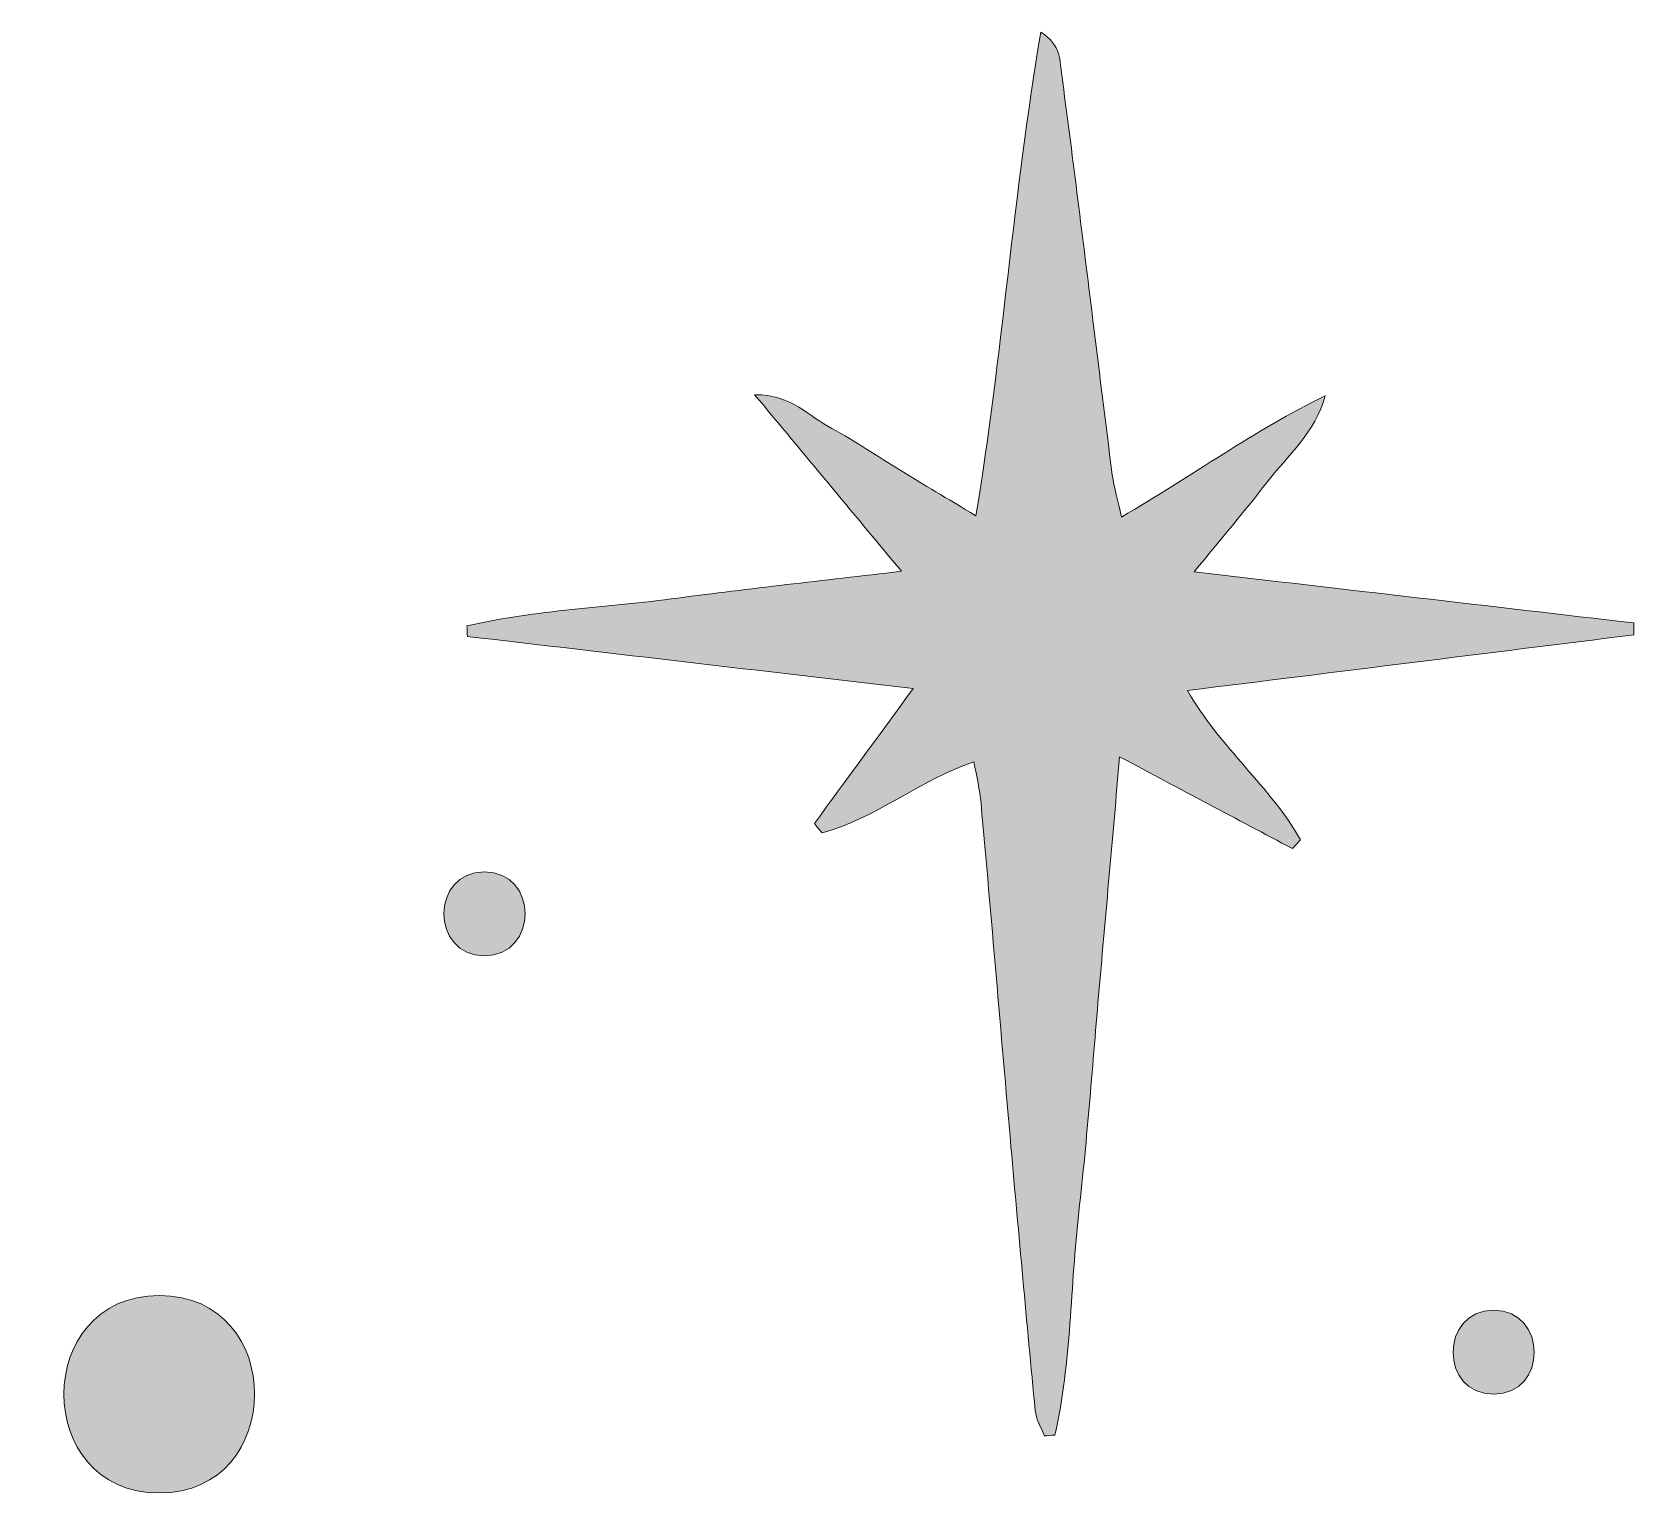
# Model space of a CAD drawing. Header units: inches. Extents: x 88 to 990, y -1045 to -35.
# Drawn here: x 432 to 588, y -177.1 to -34.8 of the extents above; entities that cross this region are included whole.
import ezdxf

# ---------------------------------------------------------------- set-up
doc = ezdxf.new("R2010")
doc.units = ezdxf.units.IN
doc.header["$MEASUREMENT"] = 0
doc.layers.add('Layer 1', color=7, linetype='Continuous')

# ---------------------------------------------------------------- blocks, each defined once
blk = doc.blocks.new('block 2')
at = {"layer": 'Layer 1', "true_color": 0x71020c}
h = blk.add_hatch(color=16, dxfattribs=at)
h.dxf.hatch_style = 2
edge = h.paths.add_edge_path()
edge.add_spline(control_points=[(517.83, -98.74), (514.38, -103.45), (511.29, -107.67), (508.2, -111.89), (508.45, -112.19), (508.7, -112.5), (508.96, -112.8), (514.18, -111.39), (518.45, -107.67), (523.74, -105.87), (524, -107.33), (524.32, -108.61), (524.43, -109.89), (525.43, -121.06), (526.37, -132.23), (527.35, -143.39), (528.11, -151.95), (528.88, -160.5), (529.71, -169.05), (529.79, -169.9), (530.29, -170.71), (530.6, -171.53), (530.94, -171.51), (531.29, -171.48), (531.63, -171.45), (533.25, -164.32), (533.12, -156.94), (533.96, -149.71), (534.79, -142.48), (535.3, -135.21), (535.94, -127.96), (536.59, -120.63), (537.24, -113.3), (537.93, -105.39), (543.91, -108.57), (549.33, -111.45), (554.76, -114.33), (555.02, -114.04), (555.28, -113.75), (555.55, -113.46), (552.63, -108.34), (547.77, -104.53), (544.53, -98.93), (559.34, -97.09), (573.68, -95.3), (588.02, -93.51), (588.02, -93.13), (588.03, -92.74), (588.03, -92.35), (574, -90.72), (559.97, -89.09), (545.19, -87.37), (547.9, -84.06), (550.16, -81.43), (552.26, -78.68), (554.3, -76.03), (557.02, -73.82), (557.95, -70.22), (551.08, -73.58), (544.94, -78.08), (538.1, -82.03), (537.75, -80.4), (537.39, -79.17), (537.22, -77.93), (536.52, -72.59), (535.88, -67.24), (535.21, -61.9), (534.25, -54.25), (533.32, -46.59), (532.29, -38.95), (532.11, -37.68), (532.3, -36.08), (530.25, -34.79), (527.58, -50.6), (526.54, -66.14), (523.93, -81.91), (521.08, -80.2), (518.84, -78.86), (516.61, -77.51), (514.37, -76.15), (512.22, -74.63), (509.9, -73.42), (507.74, -72.28), (506, -70.1), (502.38, -70.12), (507.27, -75.99), (511.69, -81.31), (516.68, -87.32), (508.9, -88.24), (501.88, -88.99), (494.89, -89.93), (488.05, -90.85), (481.1, -91.07), (474.36, -92.64), (474.37, -92.98), (474.39, -93.32), (474.4, -93.66), (488.64, -95.33), (502.88, -96.99), (517.83, -98.74)], knot_values=[0, 0, 0, 0, 1, 1, 1, 2, 2, 2, 3, 3, 3, 4, 4, 4, 5, 5, 5, 6, 6, 6, 7, 7, 7, 8, 8, 8, 9, 9, 9, 10, 10, 10, 11, 11, 11, 12, 12, 12, 13, 13, 13, 14, 14, 14, 15, 15, 15, 16, 16, 16, 17, 17, 17, 18, 18, 18, 19, 19, 19, 20, 20, 20, 21, 21, 21, 22, 22, 22, 23, 23, 23, 24, 24, 24, 25, 25, 25, 26, 26, 26, 27, 27, 27, 28, 28, 28, 29, 29, 29, 30, 30, 30, 31, 31, 31, 32, 32, 32, 33, 33, 33, 33], degree=3, periodic=1)
h = blk.add_hatch(color=16, dxfattribs=at)
h.dxf.hatch_style = 2
edge = h.paths.add_edge_path()
edge.add_spline(control_points=[(476.06, -124.77), (481.33, -124.77), (481.34, -116.59), (476.06, -116.59), (470.8, -116.59), (470.79, -124.77), (476.06, -124.77)], knot_values=[0, 0, 0, 0, 1, 1, 1, 2, 2, 2, 2], degree=3, periodic=1)
h = blk.add_hatch(color=16, dxfattribs=at)
h.dxf.hatch_style = 2
edge = h.paths.add_edge_path()
edge.add_spline(control_points=[(444.39, -177.09), (456.76, -177.09), (456.78, -157.86), (444.39, -157.86), (432.01, -157.86), (431.99, -177.09), (444.39, -177.09)], knot_values=[0, 0, 0, 0, 1, 1, 1, 2, 2, 2, 2], degree=3, periodic=1)
h = blk.add_hatch(color=16, dxfattribs=at)
h.dxf.hatch_style = 2
edge = h.paths.add_edge_path()
edge.add_spline(control_points=[(574.36, -167.48), (579.63, -167.48), (579.64, -159.3), (574.36, -159.3), (569.1, -159.3), (569.09, -167.48), (574.36, -167.48)], knot_values=[0, 0, 0, 0, 1, 1, 1, 2, 2, 2, 2], degree=3, periodic=1)
at = {"layer": 'Layer 1', "lineweight": 0}
for points, knots in [([(517.83, -98.74), (514.38, -103.45), (511.29, -107.67), (508.2, -111.89), (508.45, -112.19), (508.7, -112.5), (508.96, -112.8), (514.18, -111.39), (518.45, -107.67), (523.74, -105.87), (524, -107.33), (524.32, -108.61), (524.43, -109.89), (525.43, -121.06), (526.37, -132.23), (527.35, -143.39), (528.11, -151.95), (528.88, -160.5), (529.71, -169.05), (529.79, -169.9), (530.29, -170.71), (530.6, -171.53), (530.94, -171.51), (531.29, -171.48), (531.63, -171.45), (533.25, -164.32), (533.12, -156.94), (533.96, -149.71), (534.79, -142.48), (535.3, -135.21), (535.94, -127.96), (536.59, -120.63), (537.24, -113.3), (537.93, -105.39), (543.91, -108.57), (549.33, -111.45), (554.76, -114.33), (555.02, -114.04), (555.28, -113.75), (555.55, -113.46), (552.63, -108.34), (547.77, -104.53), (544.53, -98.93), (559.34, -97.09), (573.68, -95.3), (588.02, -93.51), (588.02, -93.13), (588.03, -92.74), (588.03, -92.35), (574, -90.72), (559.97, -89.09), (545.19, -87.37), (547.9, -84.06), (550.16, -81.43), (552.26, -78.68), (554.3, -76.03), (557.02, -73.82), (557.95, -70.22), (551.08, -73.58), (544.94, -78.08), (538.1, -82.03), (537.75, -80.4), (537.39, -79.17), (537.22, -77.93), (536.52, -72.59), (535.88, -67.24), (535.21, -61.9), (534.25, -54.25), (533.32, -46.59), (532.29, -38.95), (532.11, -37.68), (532.3, -36.08), (530.25, -34.79), (527.58, -50.6), (526.54, -66.14), (523.93, -81.91), (521.08, -80.2), (518.84, -78.86), (516.61, -77.51), (514.37, -76.15), (512.22, -74.63), (509.9, -73.42), (507.74, -72.28), (506, -70.1), (502.38, -70.12), (507.27, -75.99), (511.69, -81.31), (516.68, -87.32), (508.9, -88.24), (501.88, -88.99), (494.89, -89.93), (488.05, -90.85), (481.1, -91.07), (474.36, -92.64), (474.37, -92.98), (474.39, -93.32), (474.4, -93.66), (488.64, -95.33), (502.88, -96.99), (517.83, -98.74)], [0, 0, 0, 0, 1, 1, 1, 2, 2, 2, 3, 3, 3, 4, 4, 4, 5, 5, 5, 6, 6, 6, 7, 7, 7, 8, 8, 8, 9, 9, 9, 10, 10, 10, 11, 11, 11, 12, 12, 12, 13, 13, 13, 14, 14, 14, 15, 15, 15, 16, 16, 16, 17, 17, 17, 18, 18, 18, 19, 19, 19, 20, 20, 20, 21, 21, 21, 22, 22, 22, 23, 23, 23, 24, 24, 24, 25, 25, 25, 26, 26, 26, 27, 27, 27, 28, 28, 28, 29, 29, 29, 30, 30, 30, 31, 31, 31, 32, 32, 32, 33, 33, 33, 33]), ([(476.06, -124.77), (481.33, -124.77), (481.34, -116.59), (476.06, -116.59), (470.8, -116.59), (470.79, -124.77), (476.06, -124.77)], [0, 0, 0, 0, 1, 1, 1, 2, 2, 2, 2]), ([(444.39, -177.09), (456.76, -177.09), (456.78, -157.86), (444.39, -157.86), (432.01, -157.86), (431.99, -177.09), (444.39, -177.09)], [0, 0, 0, 0, 1, 1, 1, 2, 2, 2, 2]), ([(574.36, -167.48), (579.63, -167.48), (579.64, -159.3), (574.36, -159.3), (569.1, -159.3), (569.09, -167.48), (574.36, -167.48)], [0, 0, 0, 0, 1, 1, 1, 2, 2, 2, 2])]:
    blk.add_open_spline(points, degree=3, knots=knots, dxfattribs=at)

msp = doc.modelspace()

# ---------------------------------------------------------------- block references
at = {"layer": 'Layer 1'}
msp.add_blockref('block 2', (0, 0), dxfattribs=at)

doc.saveas('drawing.dxf')
